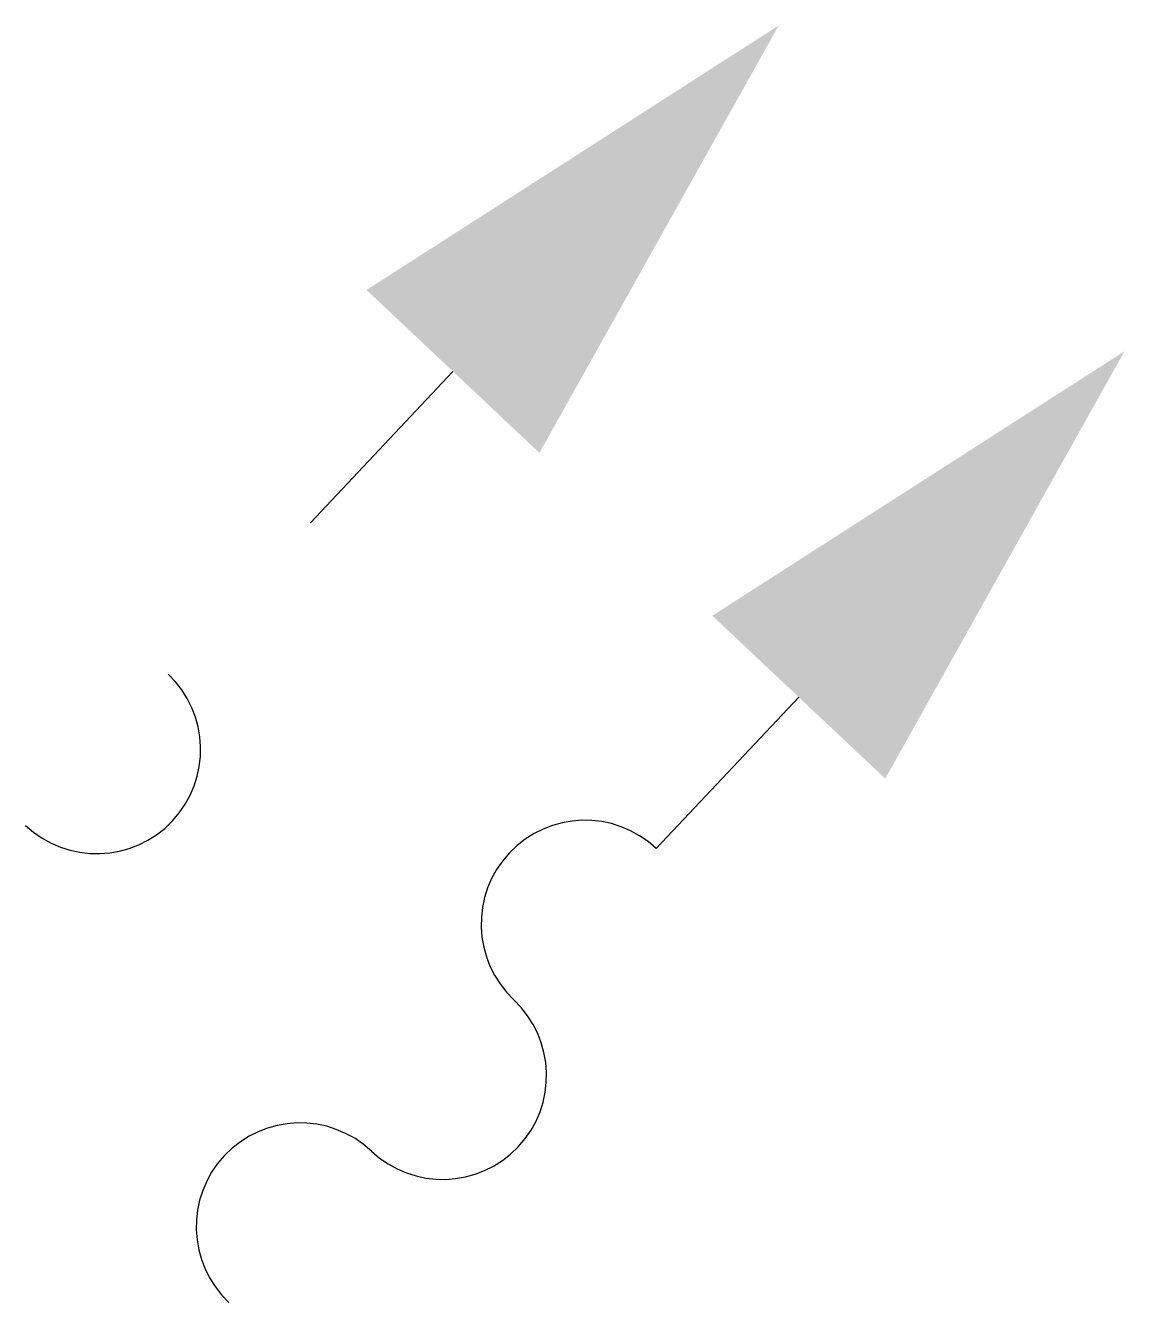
# Model space of a CAD drawing. Extents: x -1.55 to 3.08, y -2.27 to 3.11.
import ezdxf

# ---------------------------------------------------------------- set-up
doc = ezdxf.new("R2010")
doc.units = 0
doc.layers.get('0').update_dxf_attribs({"linetype": 'CONTINUOUS'})

msp = doc.modelspace()

# ---------------------------------------------------------------- linework, layer by layer
at = {"color": 0, "linetype": 'CONTINUOUS'}
for p, q in [((0.2482, 1.6539), (-0.3517, 1.0169)), ((1.7041, 0.2827), (1.1043, -0.3543))]:
    msp.add_line(p, q, dxfattribs=at)
at = {"color": 0}
for centre, start, end in [((-1.2516, 0.0614), 226.7189, 46.7189), ((0.8043, -0.6728), 46.7189, 226.7189), ((0.2044, -1.3098), 226.7189, 46.7189), ((-0.3954, -1.9468), 46.7189, 226.7189)]:
    msp.add_arc(centre, 0.4375, start, end, dxfattribs=at)
at = {"color": 0, "linetype": 'CONTINUOUS'}
for points in [[(0.6121, 1.3111), (1.6193, 3.1099), (-0.1158, 1.9967)], [(2.0681, -0.0601), (3.0753, 1.7387), (1.3401, 0.6255)]]:
    msp.add_solid(points, dxfattribs=at)

doc.saveas('drawing.dxf')
